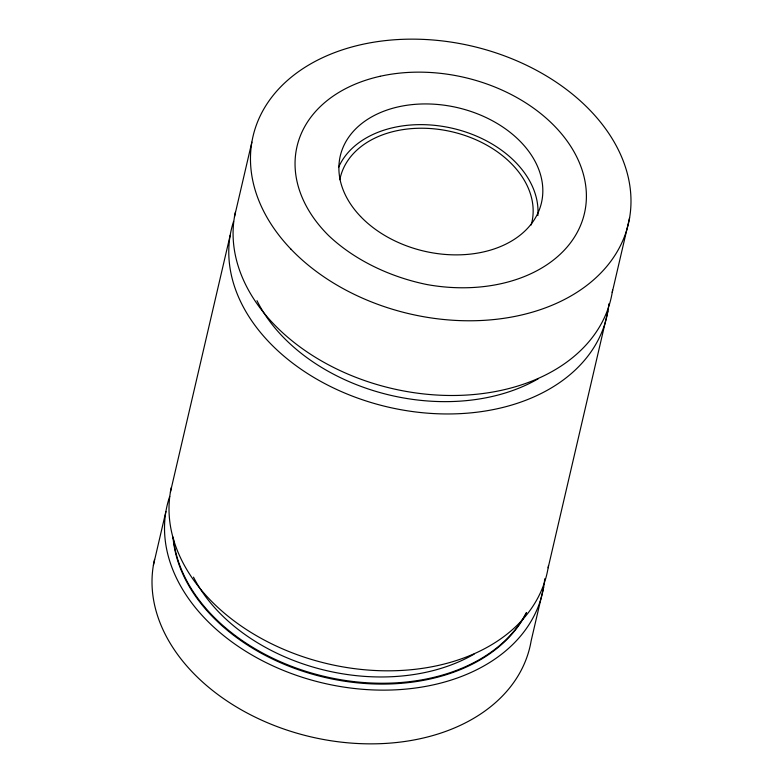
<?xml version="1.0" encoding="UTF-8"?>
<svg xmlns="http://www.w3.org/2000/svg" width="783" height="783" viewBox="0 0 783 783"><rect width="100%" height="100%" fill="white"/><g stroke="black" fill="none" stroke-linecap="round" stroke-linejoin="round"><path stroke-width="1.17" d="M153.399 565.238L165.898 511.514M170.391 492.213L230.163 235.34M234.46 216.871L251.852 142.163M543.656 587.113L531.148 640.837A192.716 137.456 13.1 0 1 315.246 737.84A192.716 137.456 13.1 0 1 154.564 559.395M548.149 567.802L607.921 310.939M612.218 292.47L629.601 217.762M474.224 654.059A175.832 125.417 13.1 0 1 193.489 577.14M526.235 612.815A184.445 131.554 13.1 0 1 329.76 677.628A184.445 131.554 13.1 0 1 173.297 537.451M538.293 378.727A175.832 125.417 13.1 0 1 256.99 300.682M339.832 179.698A98.374 70.167 13.1 0 1 452.447 131.887A98.374 70.167 13.1 0 1 531.177 224.985M338.647 167.151A103.287 73.671 13.1 0 1 454.13 128.686A103.287 73.671 13.1 0 1 537.852 215.589M526.587 612.59A184.445 131.554 13.1 0 1 329.555 678.47A184.445 131.554 13.1 0 1 173.004 537.069M612.59 290.121A192.716 137.456 13.1 0 1 398.762 389.993A192.716 137.456 13.1 0 1 235.37 212.203M608.861 303.824A192.716 137.456 13.1 0 1 391.157 407.757A192.716 137.456 13.1 0 1 233.588 221.393M548.511 565.453A192.716 137.456 13.1 0 1 334.693 665.325A192.716 137.456 13.1 0 1 171.301 487.535M544.694 578.794A192.716 137.456 13.1 0 1 326.883 683.931A192.716 137.456 13.1 0 1 169.705 496.412M380.127 76.284A147.556 105.245 13.1 0 0 328.449 235.399A147.096 96.554 15.1 0 0 426.97 284.552A147.556 105.245 13.1 0 0 584.372 178.201A147.556 105.245 13.1 0 0 380.127 76.284M360.581 216.49A103.287 73.671 13.1 0 0 535.455 217.791A103.287 73.671 13.1 0 0 426.529 103.933A103.287 73.671 13.1 0 0 360.581 216.49M290.953 249.16A192.716 137.456 13.1 0 0 617.229 251.588A192.716 137.456 13.1 0 0 413.992 39.15A192.716 137.456 13.1 0 0 290.953 249.16"/></g></svg>
